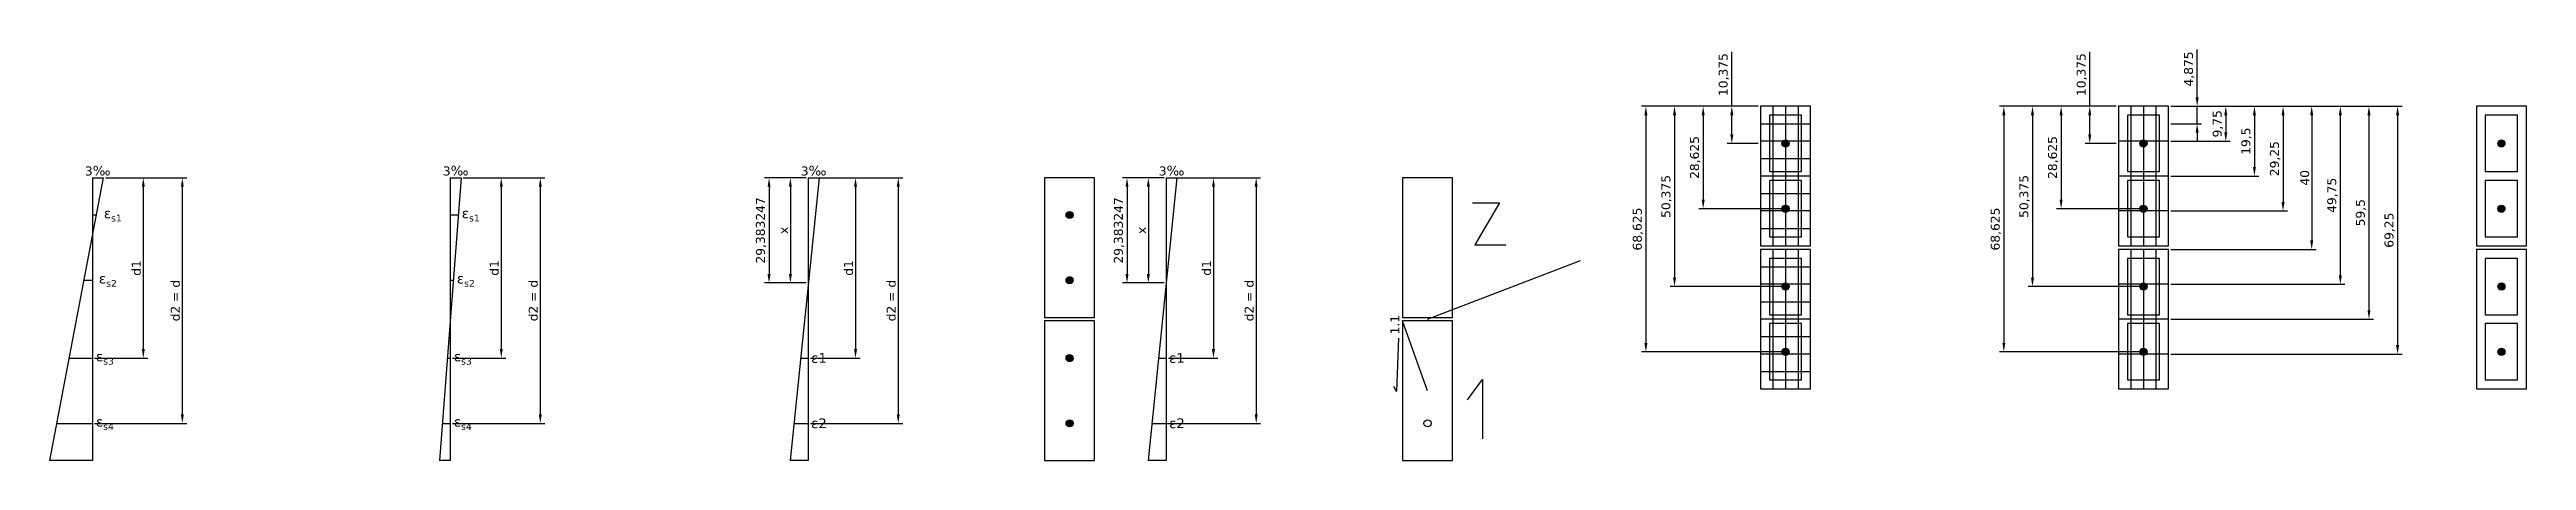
# Model space of a CAD drawing. Header units: centimetres. Extents: x 15 to 707, y -40 to 75.
import ezdxf

# ---------------------------------------------------------------- set-up
doc = ezdxf.new("R2010")
doc.units = ezdxf.units.CM
doc.styles.get("Standard").update_dxf_attribs({"font": 'verdana.ttf'})
doc.dimstyles.new('ISO-25', dxfattribs={"dimtxt": 2.5, "dimasz": 2.5, "dimexe": 1.25, "dimexo": 0.625, "dimtad": 1, "dimdec": 6, "dimtxsty": 'Standard', "dimcen": 2.5, "dimadec": 0, "dimazin": 0, "dimtfac": 1, "dimtdec": 6, "dimtmove": 0, "dimatfit": 3, "dimfxl": 1, "dimarcsym": 0})

# ---------------------------------------------------------------- blocks, each defined once
blk = doc.blocks.new('*D1')
at = {"color": 0, "lineweight": -2, "transparency": 16777216}
for p, q in [((607.63, 59.5), (624.25, 59.5)), ((623, 57), (623, 52.25)), ((607.63, 49.75), (624.25, 49.75))]:
    blk.add_line(p, q, dxfattribs=at)
at = {"color": 0, "transparency": 16777216}
for points in [[(622.58, 57), (623.42, 57), (623, 59.5)], [(622.58, 52.25), (623.42, 52.25), (623, 49.75)]]:
    blk.add_solid(points, dxfattribs=at)
at = {"layer": 'Defpoints', "color": 0, "transparency": 16777216}
for p in [(607, 59.5), (607, 49.75), (623, 49.75)]:
    blk.add_point(p, dxfattribs=at)
at = {"color": 0, "transparency": 16777216, "insert": (620.79, 54.62), "char_height": 2.5, "attachment_point": 5, "rotation": 90}
blk.add_mtext('9,75', dxfattribs=at)
blk = doc.blocks.new('*D2')
at = {"color": 0, "lineweight": -2, "transparency": 16777216}
for p, q in [((607.63, 59.5), (632.25, 59.5)), ((631, 57), (631, 42.5)), ((607.63, 40), (632.25, 40))]:
    blk.add_line(p, q, dxfattribs=at)
at = {"color": 0, "transparency": 16777216}
for points in [[(630.58, 57), (631.42, 57), (631, 59.5)], [(630.58, 42.5), (631.42, 42.5), (631, 40)]]:
    blk.add_solid(points, dxfattribs=at)
at = {"layer": 'Defpoints', "color": 0, "transparency": 16777216}
for p in [(607, 59.5), (607, 40), (631, 40)]:
    blk.add_point(p, dxfattribs=at)
at = {"color": 0, "transparency": 16777216, "insert": (628.79, 49.75), "char_height": 2.5, "attachment_point": 5, "rotation": 90}
blk.add_mtext('19,5', dxfattribs=at)
blk = doc.blocks.new('*D3')
at = {"color": 0, "lineweight": -2, "transparency": 16777216}
for p, q in [((607.63, 59.5), (640.25, 59.5)), ((639, 57), (639, 32.75)), ((607.63, 30.25), (640.25, 30.25))]:
    blk.add_line(p, q, dxfattribs=at)
at = {"color": 0, "transparency": 16777216}
for points in [[(638.58, 57), (639.42, 57), (639, 59.5)], [(638.58, 32.75), (639.42, 32.75), (639, 30.25)]]:
    blk.add_solid(points, dxfattribs=at)
at = {"layer": 'Defpoints', "color": 0, "transparency": 16777216}
for p in [(607, 59.5), (607, 30.25), (639, 30.25)]:
    blk.add_point(p, dxfattribs=at)
at = {"color": 0, "transparency": 16777216, "insert": (636.79, 44.87), "char_height": 2.5, "attachment_point": 5, "rotation": 90}
blk.add_mtext('29,25', dxfattribs=at)
blk = doc.blocks.new('*D4')
at = {"color": 0, "lineweight": -2, "transparency": 16777216}
for p, q in [((607.63, 59.5), (648.25, 59.5)), ((647, 57), (647, 22)), ((607.63, 19.5), (648.25, 19.5))]:
    blk.add_line(p, q, dxfattribs=at)
at = {"color": 0, "transparency": 16777216}
for points in [[(646.58, 57), (647.42, 57), (647, 59.5)], [(646.58, 22), (647.42, 22), (647, 19.5)]]:
    blk.add_solid(points, dxfattribs=at)
at = {"layer": 'Defpoints', "color": 0, "transparency": 16777216}
for p in [(607, 59.5), (607, 19.5), (647, 19.5)]:
    blk.add_point(p, dxfattribs=at)
at = {"color": 0, "transparency": 16777216, "insert": (645.07, 39.5), "char_height": 2.5, "attachment_point": 5, "rotation": 90}
blk.add_mtext('40', dxfattribs=at)
blk = doc.blocks.new('*D5')
at = {"color": 0, "lineweight": -2, "transparency": 16777216}
for p, q in [((607.63, 59.5), (656.25, 59.5)), ((655, 57), (655, 12.25)), ((607.63, 9.75), (656.25, 9.75))]:
    blk.add_line(p, q, dxfattribs=at)
at = {"color": 0, "transparency": 16777216}
for points in [[(654.58, 57), (655.42, 57), (655, 59.5)], [(654.58, 12.25), (655.42, 12.25), (655, 9.75)]]:
    blk.add_solid(points, dxfattribs=at)
at = {"layer": 'Defpoints', "color": 0, "transparency": 16777216}
for p in [(607, 59.5), (607, 9.75), (655, 9.75)]:
    blk.add_point(p, dxfattribs=at)
at = {"color": 0, "transparency": 16777216, "insert": (652.79, 34.62), "char_height": 2.5, "attachment_point": 5, "rotation": 90}
blk.add_mtext('49,75', dxfattribs=at)
blk = doc.blocks.new('*D6')
at = {"color": 0, "lineweight": -2, "transparency": 16777216}
for p, q in [((607.63, 59.5), (664.25, 59.5)), ((663, 57), (663, 2.5)), ((607.63, 0), (664.25, 0))]:
    blk.add_line(p, q, dxfattribs=at)
at = {"color": 0, "transparency": 16777216}
for points in [[(662.58, 57), (663.42, 57), (663, 59.5)], [(662.58, 2.5), (663.42, 2.5), (663, 0)]]:
    blk.add_solid(points, dxfattribs=at)
at = {"layer": 'Defpoints', "color": 0, "transparency": 16777216}
for p in [(607, 59.5), (607, 0), (663, 0)]:
    blk.add_point(p, dxfattribs=at)
at = {"color": 0, "transparency": 16777216, "insert": (660.79, 29.75), "char_height": 2.5, "attachment_point": 5, "rotation": 90}
blk.add_mtext('59,5', dxfattribs=at)
blk = doc.blocks.new('*D7')
at = {"color": 0, "lineweight": -2, "transparency": 16777216}
for p, q in [((607.63, 59.5), (672.25, 59.5)), ((671, 57), (671, -7.25)), ((607.63, -9.75), (672.25, -9.75))]:
    blk.add_line(p, q, dxfattribs=at)
at = {"color": 0, "transparency": 16777216}
for points in [[(670.58, 57), (671.42, 57), (671, 59.5)], [(670.58, -7.25), (671.42, -7.25), (671, -9.75)]]:
    blk.add_solid(points, dxfattribs=at)
at = {"layer": 'Defpoints', "color": 0, "transparency": 16777216}
for p in [(607, 59.5), (607, -9.75), (671, -9.75)]:
    blk.add_point(p, dxfattribs=at)
at = {"color": 0, "transparency": 16777216, "insert": (668.79, 24.87), "char_height": 2.5, "attachment_point": 5, "rotation": 90}
blk.add_mtext('69,25', dxfattribs=at)
blk = doc.blocks.new('*D8')
at = {"color": 0, "lineweight": -2, "transparency": 16777216}
for p, q in [((615, 62), (615, 75.37)), ((607.63, 59.5), (616.25, 59.5)), ((615, 54.63), (615, 59.5)), ((607.63, 54.63), (616.25, 54.63)), ((615, 52.13), (615, 49.63))]:
    blk.add_line(p, q, dxfattribs=at)
at = {"color": 0, "transparency": 16777216}
for points in [[(614.58, 62), (615.42, 62), (615, 59.5)], [(614.58, 52.13), (615.42, 52.13), (615, 54.63)]]:
    blk.add_solid(points, dxfattribs=at)
at = {"layer": 'Defpoints', "color": 0, "transparency": 16777216}
for p in [(607, 59.5), (615, 59.5), (607, 54.63)]:
    blk.add_point(p, dxfattribs=at)
at = {"color": 0, "transparency": 16777216, "insert": (612.79, 69.94), "char_height": 2.5, "attachment_point": 5, "rotation": 90}
blk.add_mtext('4,875', dxfattribs=at)
blk = doc.blocks.new('*D9')
at = {"color": 0, "lineweight": -2, "transparency": 16777216}
for p, q in [((585, 59.5), (585, 74.72)), ((592.38, 59.5), (583.75, 59.5)), ((585, 51.63), (585, 57)), ((592.38, 49.13), (583.75, 49.13))]:
    blk.add_line(p, q, dxfattribs=at)
at = {"color": 0, "transparency": 16777216}
for points in [[(584.58, 57), (585.42, 57), (585, 59.5)], [(584.58, 51.63), (585.42, 51.63), (585, 49.13)]]:
    blk.add_solid(points, dxfattribs=at)
at = {"layer": 'Defpoints', "color": 0, "transparency": 16777216}
for p in [(585, 59.5), (593, 59.5), (593, 49.13)]:
    blk.add_point(p, dxfattribs=at)
at = {"color": 0, "transparency": 16777216, "insert": (582.79, 68.36), "char_height": 2.5, "attachment_point": 5, "rotation": 90}
blk.add_mtext('10,375', dxfattribs=at)
blk = doc.blocks.new('*D10')
at = {"color": 0, "lineweight": -2, "transparency": 16777216}
for p, q in [((592.38, 59.5), (575.75, 59.5)), ((577, 57), (577, 33.38)), ((599.38, 30.88), (575.75, 30.88))]:
    blk.add_line(p, q, dxfattribs=at)
at = {"color": 0, "transparency": 16777216}
for points in [[(576.58, 57), (577.42, 57), (577, 59.5)], [(576.58, 33.38), (577.42, 33.38), (577, 30.88)]]:
    blk.add_solid(points, dxfattribs=at)
at = {"layer": 'Defpoints', "color": 0, "transparency": 16777216}
for p in [(593, 59.5), (577, 30.88), (600, 30.88)]:
    blk.add_point(p, dxfattribs=at)
at = {"color": 0, "transparency": 16777216, "insert": (574.79, 45.19), "char_height": 2.5, "attachment_point": 5, "rotation": 90}
blk.add_mtext('28,625', dxfattribs=at)
blk = doc.blocks.new('*D11')
at = {"color": 0, "lineweight": -2, "transparency": 16777216}
for p, q in [((592.38, 59.5), (567.75, 59.5)), ((569, 57), (569, 11.62)), ((599.38, 9.12), (567.75, 9.12))]:
    blk.add_line(p, q, dxfattribs=at)
at = {"color": 0, "transparency": 16777216}
for points in [[(568.58, 57), (569.42, 57), (569, 59.5)], [(568.58, 11.62), (569.42, 11.62), (569, 9.12)]]:
    blk.add_solid(points, dxfattribs=at)
at = {"layer": 'Defpoints', "color": 0, "transparency": 16777216}
for p in [(593, 59.5), (569, 9.12), (600, 9.12)]:
    blk.add_point(p, dxfattribs=at)
at = {"color": 0, "transparency": 16777216, "insert": (566.79, 34.31), "char_height": 2.5, "attachment_point": 5, "rotation": 90}
blk.add_mtext('50,375', dxfattribs=at)
blk = doc.blocks.new('*D12')
at = {"color": 0, "lineweight": -2, "transparency": 16777216}
for p, q in [((592.38, 59.5), (559.75, 59.5)), ((561, 57), (561, -6.63)), ((599.38, -9.13), (559.75, -9.13))]:
    blk.add_line(p, q, dxfattribs=at)
at = {"color": 0, "transparency": 16777216}
for points in [[(560.58, 57), (561.42, 57), (561, 59.5)], [(560.58, -6.63), (561.42, -6.63), (561, -9.13)]]:
    blk.add_solid(points, dxfattribs=at)
at = {"layer": 'Defpoints', "color": 0, "transparency": 16777216}
for p in [(593, 59.5), (561, -9.13), (600, -9.13)]:
    blk.add_point(p, dxfattribs=at)
at = {"color": 0, "transparency": 16777216, "insert": (558.79, 25.19), "char_height": 2.5, "attachment_point": 5, "rotation": 90}
blk.add_mtext('68,625', dxfattribs=at)
blk = doc.blocks.new('*D13')
at = {"color": 0, "lineweight": -2, "transparency": 16777216}
for p, q in [((485, 59.5), (485, 74.72)), ((492.38, 59.5), (483.75, 59.5)), ((485, 51.63), (485, 57)), ((492.38, 49.13), (483.75, 49.13))]:
    blk.add_line(p, q, dxfattribs=at)
at = {"color": 0, "transparency": 16777216}
for points in [[(484.58, 57), (485.42, 57), (485, 59.5)], [(484.58, 51.63), (485.42, 51.63), (485, 49.13)]]:
    blk.add_solid(points, dxfattribs=at)
at = {"layer": 'Defpoints', "color": 0, "transparency": 16777216}
for p in [(485, 59.5), (493, 59.5), (493, 49.13)]:
    blk.add_point(p, dxfattribs=at)
at = {"color": 0, "transparency": 16777216, "insert": (482.79, 68.36), "char_height": 2.5, "attachment_point": 5, "rotation": 90}
blk.add_mtext('10,375', dxfattribs=at)
blk = doc.blocks.new('*D14')
at = {"color": 0, "lineweight": -2, "transparency": 16777216}
for p, q in [((492.38, 59.5), (475.75, 59.5)), ((477, 57), (477, 33.38)), ((499.38, 30.88), (475.75, 30.88))]:
    blk.add_line(p, q, dxfattribs=at)
at = {"color": 0, "transparency": 16777216}
for points in [[(476.58, 57), (477.42, 57), (477, 59.5)], [(476.58, 33.38), (477.42, 33.38), (477, 30.88)]]:
    blk.add_solid(points, dxfattribs=at)
at = {"layer": 'Defpoints', "color": 0, "transparency": 16777216}
for p in [(493, 59.5), (477, 30.88), (500, 30.88)]:
    blk.add_point(p, dxfattribs=at)
at = {"color": 0, "transparency": 16777216, "insert": (474.79, 45.19), "char_height": 2.5, "attachment_point": 5, "rotation": 90}
blk.add_mtext('28,625', dxfattribs=at)
blk = doc.blocks.new('*D15')
at = {"color": 0, "lineweight": -2, "transparency": 16777216}
for p, q in [((492.38, 59.5), (467.75, 59.5)), ((469, 57), (469, 11.62)), ((499.38, 9.12), (467.75, 9.12))]:
    blk.add_line(p, q, dxfattribs=at)
at = {"color": 0, "transparency": 16777216}
for points in [[(468.58, 57), (469.42, 57), (469, 59.5)], [(468.58, 11.62), (469.42, 11.62), (469, 9.12)]]:
    blk.add_solid(points, dxfattribs=at)
at = {"layer": 'Defpoints', "color": 0, "transparency": 16777216}
for p in [(493, 59.5), (469, 9.12), (500, 9.12)]:
    blk.add_point(p, dxfattribs=at)
at = {"color": 0, "transparency": 16777216, "insert": (466.79, 34.31), "char_height": 2.5, "attachment_point": 5, "rotation": 90}
blk.add_mtext('50,375', dxfattribs=at)
blk = doc.blocks.new('*D16')
at = {"color": 0, "lineweight": -2, "transparency": 16777216}
for p, q in [((492.38, 59.5), (459.75, 59.5)), ((461, 57), (461, -6.63)), ((499.38, -9.13), (459.75, -9.13))]:
    blk.add_line(p, q, dxfattribs=at)
at = {"color": 0, "transparency": 16777216}
for points in [[(460.58, 57), (461.42, 57), (461, 59.5)], [(460.58, -6.63), (461.42, -6.63), (461, -9.13)]]:
    blk.add_solid(points, dxfattribs=at)
at = {"layer": 'Defpoints', "color": 0, "transparency": 16777216}
for p in [(493, 59.5), (461, -9.13), (500, -9.13)]:
    blk.add_point(p, dxfattribs=at)
at = {"color": 0, "transparency": 16777216, "insert": (458.79, 25.19), "char_height": 2.5, "attachment_point": 5, "rotation": 90}
blk.add_mtext('68,625', dxfattribs=at)
blk = doc.blocks.new('*D17')
at = {"color": 0, "lineweight": -2, "transparency": 16777216}
for p, q in [((326.38, 39.5), (320.75, 39.5)), ((322, 37), (322, 12.62)), ((326.38, 10.12), (320.75, 10.12))]:
    blk.add_line(p, q, dxfattribs=at)
at = {"color": 0, "transparency": 16777216}
for points in [[(321.58, 37), (322.42, 37), (322, 39.5)], [(321.58, 12.62), (322.42, 12.62), (322, 10.12)]]:
    blk.add_solid(points, dxfattribs=at)
at = {"layer": 'Defpoints', "color": 0, "transparency": 16777216}
for p in [(327, 39.5), (322, 10.12), (327, 10.12)]:
    blk.add_point(p, dxfattribs=at)
at = {"color": 0, "transparency": 16777216, "insert": (320.13, 24.81), "char_height": 2.5, "attachment_point": 5, "rotation": 90}
blk.add_mtext('x', dxfattribs=at)
blk = doc.blocks.new('*D18')
at = {"color": 0, "lineweight": -2, "transparency": 16777216}
for p, q in [((327.63, 39.5), (353.38, 39.5)), ((352.13, 37), (352.13, -26.63)), ((323.62, -29.13), (353.38, -29.13))]:
    blk.add_line(p, q, dxfattribs=at)
at = {"color": 0, "transparency": 16777216}
for points in [[(351.72, 37), (352.55, 37), (352.13, 39.5)], [(351.72, -26.63), (352.55, -26.63), (352.13, -29.13)]]:
    blk.add_solid(points, dxfattribs=at)
at = {"layer": 'Defpoints', "color": 0, "transparency": 16777216}
for p in [(327, 39.5), (322.99, -29.13), (352.13, -29.13)]:
    blk.add_point(p, dxfattribs=at)
at = {"color": 0, "transparency": 16777216, "insert": (350.18, 5.19), "char_height": 2.5, "attachment_point": 5, "rotation": 90}
blk.add_mtext('d2 = d', dxfattribs=at)
blk = doc.blocks.new('*D19')
at = {"color": 0, "lineweight": -2, "transparency": 16777216}
for p, q in [((330.63, 39.5), (341.45, 39.5)), ((340.2, 37), (340.2, -8.38)), ((327.63, -10.88), (341.45, -10.88))]:
    blk.add_line(p, q, dxfattribs=at)
at = {"color": 0, "transparency": 16777216}
for points in [[(339.78, 37), (340.62, 37), (340.2, 39.5)], [(339.78, -8.38), (340.62, -8.38), (340.2, -10.88)]]:
    blk.add_solid(points, dxfattribs=at)
at = {"layer": 'Defpoints', "color": 0, "transparency": 16777216}
for p in [(330, 39.5), (327, -10.88), (340.2, -10.88)]:
    blk.add_point(p, dxfattribs=at)
at = {"color": 0, "transparency": 16777216, "insert": (338.24, 14.31), "char_height": 2.5, "attachment_point": 5, "rotation": 90}
blk.add_mtext('d1', dxfattribs=at)
blk = doc.blocks.new('*D20')
at = {"color": 0, "lineweight": -2, "transparency": 16777216}
for p, q in [((326.38, 39.5), (314.79, 39.5)), ((316.04, 37), (316.04, 12.62)), ((326.38, 10.12), (314.79, 10.12))]:
    blk.add_line(p, q, dxfattribs=at)
at = {"color": 0, "transparency": 16777216}
for points in [[(315.63, 37), (316.46, 37), (316.04, 39.5)], [(315.63, 12.62), (316.46, 12.62), (316.04, 10.12)]]:
    blk.add_solid(points, dxfattribs=at)
at = {"layer": 'Defpoints', "color": 0, "transparency": 16777216}
for p in [(327, 39.5), (316.04, 10.12), (327, 10.12)]:
    blk.add_point(p, dxfattribs=at)
at = {"color": 0, "transparency": 16777216, "insert": (313.83, 24.81), "char_height": 2.5, "attachment_point": 5, "rotation": 90}
blk.add_mtext('29,383247', dxfattribs=at)
blk = doc.blocks.new('*D22')
at = {"color": 0, "lineweight": -2, "transparency": 16777216}
for p, q in [((226.38, 39.5), (220.75, 39.5)), ((222, 37), (222, 12.62)), ((226.38, 10.12), (220.75, 10.12))]:
    blk.add_line(p, q, dxfattribs=at)
at = {"color": 0, "transparency": 16777216}
for points in [[(221.58, 37), (222.42, 37), (222, 39.5)], [(221.58, 12.62), (222.42, 12.62), (222, 10.12)]]:
    blk.add_solid(points, dxfattribs=at)
at = {"layer": 'Defpoints', "color": 0, "transparency": 16777216}
for p in [(227, 39.5), (222, 10.12), (227, 10.12)]:
    blk.add_point(p, dxfattribs=at)
at = {"color": 0, "transparency": 16777216, "insert": (220.13, 24.81), "char_height": 2.5, "attachment_point": 5, "rotation": 90}
blk.add_mtext('x', dxfattribs=at)
blk = doc.blocks.new('*D23')
at = {"color": 0, "lineweight": -2, "transparency": 16777216}
for p, q in [((227.63, 39.5), (253.38, 39.5)), ((252.13, 37), (252.13, -26.63)), ((227.63, -29.13), (253.38, -29.13))]:
    blk.add_line(p, q, dxfattribs=at)
at = {"color": 0, "transparency": 16777216}
for points in [[(251.72, 37), (252.55, 37), (252.13, 39.5)], [(251.72, -26.63), (252.55, -26.63), (252.13, -29.13)]]:
    blk.add_solid(points, dxfattribs=at)
at = {"layer": 'Defpoints', "color": 0, "transparency": 16777216}
for p in [(227, 39.5), (227, -29.13), (252.13, -29.13)]:
    blk.add_point(p, dxfattribs=at)
at = {"color": 0, "transparency": 16777216, "insert": (250.18, 5.19), "char_height": 2.5, "attachment_point": 5, "rotation": 90}
blk.add_mtext('d2 = d', dxfattribs=at)
blk = doc.blocks.new('*D24')
at = {"color": 0, "lineweight": -2, "transparency": 16777216}
for p, q in [((230.63, 39.5), (241.45, 39.5)), ((240.2, 37), (240.2, -8.38)), ((227.63, -10.88), (241.45, -10.88))]:
    blk.add_line(p, q, dxfattribs=at)
at = {"color": 0, "transparency": 16777216}
for points in [[(239.78, 37), (240.62, 37), (240.2, 39.5)], [(239.78, -8.38), (240.62, -8.38), (240.2, -10.88)]]:
    blk.add_solid(points, dxfattribs=at)
at = {"layer": 'Defpoints', "color": 0, "transparency": 16777216}
for p in [(230, 39.5), (227, -10.88), (240.2, -10.88)]:
    blk.add_point(p, dxfattribs=at)
at = {"color": 0, "transparency": 16777216, "insert": (238.24, 14.31), "char_height": 2.5, "attachment_point": 5, "rotation": 90}
blk.add_mtext('d1', dxfattribs=at)
blk = doc.blocks.new('*D21')
at = {"color": 0, "lineweight": -2, "transparency": 16777216}
for p, q in [((226.38, 39.5), (214.79, 39.5)), ((216.04, 37), (216.04, 12.62)), ((226.38, 10.12), (214.79, 10.12))]:
    blk.add_line(p, q, dxfattribs=at)
at = {"color": 0, "transparency": 16777216}
for points in [[(215.63, 37), (216.46, 37), (216.04, 39.5)], [(215.63, 12.62), (216.46, 12.62), (216.04, 10.12)]]:
    blk.add_solid(points, dxfattribs=at)
at = {"layer": 'Defpoints', "color": 0, "transparency": 16777216}
for p in [(227, 39.5), (216.04, 10.12), (227, 10.12)]:
    blk.add_point(p, dxfattribs=at)
at = {"color": 0, "transparency": 16777216, "insert": (213.83, 24.81), "char_height": 2.5, "attachment_point": 5, "rotation": 90}
blk.add_mtext('29,383247', dxfattribs=at)
blk = doc.blocks.new('*D25')
at = {"color": 0, "lineweight": -2, "transparency": 16777216}
for p, q in [((130.63, 39.5), (153.38, 39.5)), ((152.13, 37), (152.13, -26.62)), ((127.63, -29.12), (153.38, -29.12))]:
    blk.add_line(p, q, dxfattribs=at)
at = {"color": 0, "transparency": 16777216}
for points in [[(151.72, 37), (152.55, 37), (152.13, 39.5)], [(151.72, -26.62), (152.55, -26.62), (152.13, -29.12)]]:
    blk.add_solid(points, dxfattribs=at)
at = {"layer": 'Defpoints', "color": 0, "transparency": 16777216}
for p in [(130, 39.5), (127, -29.12), (152.13, -29.12)]:
    blk.add_point(p, dxfattribs=at)
at = {"color": 0, "transparency": 16777216, "insert": (150.18, 5.19), "char_height": 2.5, "attachment_point": 5, "rotation": 90}
blk.add_mtext('d2 = d', dxfattribs=at)
blk = doc.blocks.new('*D28')
at = {"color": 0, "lineweight": -2, "transparency": 16777216}
for p, q in [((130.63, 39.5), (142.48, 39.5)), ((141.23, 37), (141.23, -8.37)), ((127.63, -10.87), (142.48, -10.87))]:
    blk.add_line(p, q, dxfattribs=at)
at = {"color": 0, "transparency": 16777216}
for points in [[(140.82, 37), (141.65, 37), (141.23, 39.5)], [(140.82, -8.37), (141.65, -8.37), (141.23, -10.87)]]:
    blk.add_solid(points, dxfattribs=at)
at = {"layer": 'Defpoints', "color": 0, "transparency": 16777216}
for p in [(130, 39.5), (127, -10.87), (141.23, -10.87)]:
    blk.add_point(p, dxfattribs=at)
at = {"color": 0, "transparency": 16777216, "insert": (139.28, 14.31), "char_height": 2.5, "attachment_point": 5, "rotation": 90}
blk.add_mtext('d1', dxfattribs=at)
blk = doc.blocks.new('*D29')
at = {"color": 0, "lineweight": -2, "transparency": 16777216}
for p, q in [((30.63, 39.5), (53.38, 39.5)), ((52.13, 37), (52.13, -26.62)), ((27.63, -29.12), (53.38, -29.12))]:
    blk.add_line(p, q, dxfattribs=at)
at = {"color": 0, "transparency": 16777216}
for points in [[(51.72, 37), (52.55, 37), (52.13, 39.5)], [(51.72, -26.62), (52.55, -26.62), (52.13, -29.12)]]:
    blk.add_solid(points, dxfattribs=at)
at = {"layer": 'Defpoints', "color": 0, "transparency": 16777216}
for p in [(30, 39.5), (27, -29.12), (52.13, -29.12)]:
    blk.add_point(p, dxfattribs=at)
at = {"color": 0, "transparency": 16777216, "insert": (50.18, 5.19), "char_height": 2.5, "attachment_point": 5, "rotation": 90}
blk.add_mtext('d2 = d', dxfattribs=at)
blk = doc.blocks.new('*D30')
at = {"color": 0, "lineweight": -2, "transparency": 16777216}
for p, q in [((30.63, 39.5), (42.48, 39.5)), ((41.23, 37), (41.23, -8.37)), ((27.63, -10.87), (42.48, -10.87))]:
    blk.add_line(p, q, dxfattribs=at)
at = {"color": 0, "transparency": 16777216}
for points in [[(40.82, 37), (41.65, 37), (41.23, 39.5)], [(40.82, -8.37), (41.65, -8.37), (41.23, -10.87)]]:
    blk.add_solid(points, dxfattribs=at)
at = {"layer": 'Defpoints', "color": 0, "transparency": 16777216}
for p in [(30, 39.5), (27, -10.87), (41.23, -10.87)]:
    blk.add_point(p, dxfattribs=at)
at = {"color": 0, "transparency": 16777216, "insert": (39.28, 14.31), "char_height": 2.5, "attachment_point": 5, "rotation": 90}
blk.add_mtext('d1', dxfattribs=at)

msp = doc.modelspace()

# ---------------------------------------------------------------- hatches: boundary and pattern name
h = msp.add_hatch(color=1)
h.dxf.hatch_style = 1
edge = h.paths.add_edge_path()
edge.add_arc((500, 49.125), 1, 0, 360, ccw=False)
h = msp.add_hatch(color=1)
h.dxf.hatch_style = 1
edge = h.paths.add_edge_path()
edge.add_arc((600, 49.125), 1, 0, 360, ccw=False)
h = msp.add_hatch(color=1)
h.dxf.hatch_style = 1
edge = h.paths.add_edge_path()
edge.add_arc((700, 49.125), 1, 0, 360, ccw=False)
h = msp.add_hatch(color=1)
h.dxf.hatch_style = 1
edge = h.paths.add_edge_path()
edge.add_arc((300, 29.125), 1, 0, 360, ccw=False)
h = msp.add_hatch(color=1)
h.dxf.hatch_style = 1
edge = h.paths.add_edge_path()
edge.add_arc((500, 30.875), 1, 0, 360)
h = msp.add_hatch(color=1)
h.dxf.hatch_style = 1
edge = h.paths.add_edge_path()
edge.add_arc((600, 30.875), 1, 0, 360)
h = msp.add_hatch(color=1)
h.dxf.hatch_style = 1
edge = h.paths.add_edge_path()
edge.add_arc((700, 30.875), 1, 0, 360)
h = msp.add_hatch(color=1)
h.dxf.hatch_style = 1
edge = h.paths.add_edge_path()
edge.add_arc((300, 10.875), 1, 0, 360)
h = msp.add_hatch(color=1)
h.dxf.hatch_style = 1
edge = h.paths.add_edge_path()
edge.add_arc((500, 9.125), 1, 0, 360, ccw=False)
h = msp.add_hatch(color=1)
h.dxf.hatch_style = 1
edge = h.paths.add_edge_path()
edge.add_arc((600, 9.125), 1, 0, 360, ccw=False)
h = msp.add_hatch(color=1)
h.dxf.hatch_style = 1
edge = h.paths.add_edge_path()
edge.add_arc((700, 9.125), 1, 0, 360, ccw=False)
h = msp.add_hatch(color=1)
h.dxf.hatch_style = 1
edge = h.paths.add_edge_path()
edge.add_arc((300, -10.875), 1, 0, 360, ccw=False)
h = msp.add_hatch(color=1)
h.dxf.hatch_style = 1
edge = h.paths.add_edge_path()
edge.add_arc((500, -9.125), 1, 0, 360)
h = msp.add_hatch(color=1)
h.dxf.hatch_style = 1
edge = h.paths.add_edge_path()
edge.add_arc((600, -9.125), 1, 0, 360)
h = msp.add_hatch(color=1)
h.dxf.hatch_style = 1
edge = h.paths.add_edge_path()
edge.add_arc((700, -9.125), 1, 0, 360)
h = msp.add_hatch(color=1)
h.dxf.hatch_style = 1
edge = h.paths.add_edge_path()
edge.add_arc((300, -29.125), 1, 0, 360)

# ---------------------------------------------------------------- linework, layer by layer
at = {"color": 2}
for p, q in [((496.5, 59.5), (496.5, 20.5)), ((500, 59.5), (500, 20.5)), ((503.5, 59.5), (503.5, 20.5)), ((596.5, 59.5), (596.5, 20.5)), ((600, 59.5), (600, 20.5)), ((603.5, 59.5), (603.5, 20.5)), ((493, 54.625), (507, 54.625)), ((507, 49.75), (493, 49.75)), ((607, 49.75), (593, 49.75)), ((493, 44.875), (507, 44.875)), ((507, 40), (493, 40)), ((493, 35.125), (507, 35.125)), ((607, 40), (593, 40)), ((507, 30.25), (493, 30.25)), ((607, 30.25), (593, 30.25)), ((493, 25.375), (507, 25.375)), ((493, 14.625), (507, 14.625)), ((496.5, 19.5), (496.5, -19.5)), ((500, 19.5), (500, -19.5)), ((503.5, 19.5), (503.5, -19.5)), ((596.5, 19.5), (596.5, -19.5)), ((600, 19.5), (600, -19.5)), ((603.5, 19.5), (603.5, -19.5)), ((507, 9.75), (493, 9.75)), ((607, 9.75), (593, 9.75)), ((493, 4.875), (507, 4.875)), ((507, 0), (493, 0)), ((607, 0), (593, 0)), ((493, -4.875), (507, -4.875)), ((507, -9.75), (493, -9.75)), ((607, -9.75), (593, -9.75)), ((493, -14.625), (507, -14.625))]:
    msp.add_line(p, q, dxfattribs=at)
for p, q in [((30, 39.5), (15.0346084, -39.5)), ((27, 39.5), (27, -39.5)), ((27, 39.5), (30, 39.5)), ((130, 39.5), (124, -39.5)), ((127, 39.5), (127, -39.5)), ((127, 39.5), (130, 39.5)), ((230, 39.5), (221.9341794, -39.5)), ((227, 39.5), (227, -39.5)), ((227, 39.5), (230, 39.5)), ((330, 39.5), (321.9341794, -39.5)), ((327, 39.5), (327, -39.5)), ((327, 39.5), (330, 39.5)), ((27, -39.5), (15.0346084, -39.5)), ((127, -39.5), (124, -39.5)), ((227, -39.5), (221.9341794, -39.5)), ((327, -39.5), (321.9341794, -39.5))]:
    msp.add_line(p, q)
at = {"color": 1}
for p, q in [((27, 29.125), (28.0346084, 29.125)), ((127, 29.125), (129.2120253, 29.125)), ((412.5246499, 32.4947544), (420.0945889, 32.4947544)), ((420.0945889, 32.4947544), (413.2040035, 20.7568613)), ((400, 0), (442.719811, 16.4036697)), ((413.2040035, 20.7568613), (421.8414981, 20.7568613)), ((24.5774135, 10.875), (27, 10.875)), ((127, 10.875), (127.8259494, 10.875)), ((400, -20), (393, -0.5)), ((20.4571949, -10.875), (27, -10.875)), ((126.1740506, -10.875), (127, -10.875)), ((224.8567631, -10.875), (227, -10.875)), ((324.8567631, -10.875), (327, -10.875)), ((411.165943, -22.5084304), (415.3391147, -16.8820024)), ((415.3391147, -16.8820024), (415.3391147, -33.4702645)), ((17, -29.125), (27, -29.125)), ((124.7879747, -29.125), (127, -29.125)), ((222.9934565, -29.125), (227, -29.125)), ((322.9934565, -29.125), (327, -29.125))]:
    msp.add_line(p, q, dxfattribs=at)
for points in [[(493, 20.5), (507, 20.5), (507, 59.5), (493, 59.5)], [(593, 20.5), (607, 20.5), (607, 59.5), (593, 59.5)], [(693, 20.5), (707, 20.5), (707, 59.5), (693, 59.5)], [(293, 0.5), (307, 0.5), (307, 39.5), (293, 39.5)], [(393, 0.5), (407, 0.5), (407, 39.5), (393, 39.5)], [(493, -19.5), (507, -19.5), (507, 19.5), (493, 19.5)], [(593, -19.5), (607, -19.5), (607, 19.5), (593, 19.5)], [(693, -19.5), (707, -19.5), (707, 19.5), (693, 19.5)], [(293, -39.5), (307, -39.5), (307, -0.5), (293, -0.5)], [(393, -39.5), (407, -39.5), (407, -0.5), (393, -0.5)]]:
    msp.add_lwpolyline(points, close=True)
at = {"color": 8}
for points in [[(504.5, 41.25), (504.5, 57), (495.5, 57), (495.5, 41.25)], [(604.5, 41.25), (604.5, 57), (595.5, 57), (595.5, 41.25)], [(704.5, 41.25), (704.5, 57), (695.5, 57), (695.5, 41.25)], [(495.5, 38.75), (495.5, 23), (504.5, 23), (504.5, 38.75)], [(595.5, 38.75), (595.5, 23), (604.5, 23), (604.5, 38.75)], [(695.5, 38.75), (695.5, 23), (704.5, 23), (704.5, 38.75)], [(504.5, 1.25), (504.5, 17), (495.5, 17), (495.5, 1.25)], [(604.5, 1.25), (604.5, 17), (595.5, 17), (595.5, 1.25)], [(704.5, 1.25), (704.5, 17), (695.5, 17), (695.5, 1.25)], [(495.5, -1.25), (495.5, -17), (504.5, -17), (504.5, -1.25)], [(595.5, -1.25), (595.5, -17), (604.5, -17), (604.5, -1.25)], [(695.5, -1.25), (695.5, -17), (704.5, -17), (704.5, -1.25)]]:
    msp.add_lwpolyline(points, close=True, dxfattribs=at)
at = {"color": 1}
msp.add_lwpolyline([(391.914914, -5.3254017), (391.319851, -20.17158), (390.605775, -18.8630227)], dxfattribs=at)
for centre in [(500, 49.125), (600, 49.125), (700, 49.125), (300, 29.125), (500, 30.875), (600, 30.875), (700, 30.875), (300, 10.875), (500, 9.125), (600, 9.125), (700, 9.125), (300, -10.875), (500, -9.125), (600, -9.125), (700, -9.125), (300, -29.125), (400, -29.125)]:
    msp.add_circle(centre, 1, dxfattribs=at)

# ---------------------------------------------------------------- texts
at = {"color": 1, "char_height": 2.5}
for s, insert, attachment_point in [('3{\\H1.08333x;‰}', (28.5, 41.5), 5), ('3{\\H1.08333x;‰}', (128.5, 41.5), 5), ('3{\\H1.08333x;‰}', (228.5, 41.5), 5), ('3{\\H1.08333x;‰}', (328.5, 41.5), 5), ('\\A1;{\\H1.08333x;ε\\H0.7x;\\S^ s1;}', (30.2120253, 29.125), 4), ('\\A1;{\\H1.08333x;ε\\H0.7x;\\S^ s1;}', (130.2120253, 29.125), 4), ('\\A1;{\\H1.08333x;ε\\H0.7x;\\S^ s2;}', (28.8259494, 10.875), 4), ('\\A1;{\\H1.08333x;ε\\H0.7x;\\S^ s2;}', (128.8259494, 10.875), 4), ('\\A1;{\\H1.08333x;ε\\H0.7x;\\S^ s3;}', (28, -10.875), 4), ('\\A1;{\\H1.08333x;ε\\H0.7x;\\S^ s3;}', (128, -10.875), 4), ('{\\H1.08333x;ε1}', (230, -10.875), 5), ('{\\H1.08333x;ε1}', (330, -10.875), 5), ('\\A1;{\\H1.08333x;ε\\H0.7x;\\S^ s4;}', (28, -29.125), 4), ('\\A1;{\\H1.08333x;ε\\H0.7x;\\S^ s4;}', (128, -29.125), 4), ('{\\H1.08333x;ε2}', (230, -29.125), 5), ('{\\H1.08333x;ε2}', (330, -29.125), 5)]:
    msp.add_mtext(s, dxfattribs=dict(at, insert=insert, attachment_point=attachment_point))
at = {"color": 1, "insert": (390.8639845, -1.537684), "char_height": 2.5, "attachment_point": 5, "rotation": 90}
msp.add_mtext('1.1', dxfattribs=at)

# ---------------------------------------------------------------- dimensions: what is measured, and where the dimension line sits
at = {"color": 1}
for base, p1, p2, angle, picture, middle in [((485, 59.5), (493, 49.125), (493, 59.5), 270, '*D13', (482.7883647, 68.3603929)), ((585, 59.5), (593, 49.125), (593, 59.5), 270, '*D9', (582.7883647, 68.3603929)), ((461, -9.125), (493, 59.5), (500, -9.125), 270, '*D16', (458.7858462, 25.1875)), ((469, 9.125), (493, 59.5), (500, 9.125), 270, '*D15', (466.7883647, 34.3125)), ((477, 30.875), (493, 59.5), (500, 30.875), 270, '*D14', (474.7858462, 45.1875)), ((561, -9.125), (593, 59.5), (600, -9.125), 270, '*D12', (558.7858462, 25.1875)), ((569, 9.125), (593, 59.5), (600, 9.125), 270, '*D11', (566.7883647, 34.3125)), ((577, 30.875), (593, 59.5), (600, 30.875), 270, '*D10', (574.7858462, 45.1875)), ((216.0416945, 10.1167529), (227, 39.5), (227, 10.1167529), 90, '*D21', (213.8275407, 24.8083764)), ((316.0416945, 10.1167529), (327, 39.5), (327, 10.1167529), 90, '*D20', (313.8275407, 24.8083764))]:
    dim = msp.add_linear_dim(base=base, p1=p1, p2=p2, angle=angle, dimstyle='ISO-25', dxfattribs=at)
    dim.commit()
    dim.dimension.update_dxf_attribs({"geometry": picture, "text_midpoint": middle})
at = {"color": 2}
for base, p1, p2, angle, picture, middle in [((615, 59.5), (607, 54.625), (607, 59.5), 270, '*D8', (612.7858462, 69.9361148)), ((623, 49.75), (607, 59.5), (607, 49.75), 90, '*D1', (620.7892042, 54.625)), ((631, 40), (607, 59.5), (607, 40), 90, '*D2', (628.7892042, 49.75)), ((639, 30.25), (607, 59.5), (607, 30.25), 90, '*D3', (636.7883647, 44.875)), ((647, 19.5), (607, 59.5), (607, 19.5), 90, '*D4', (645.0737911, 39.5)), ((655, 9.75), (607, 59.5), (607, 9.75), 90, '*D5', (652.7892042, 34.625)), ((663, 0), (607, 59.5), (607, 0), 90, '*D6', (660.7892042, 29.75)), ((671, -9.75), (607, 59.5), (607, -9.75), 90, '*D7', (668.7883647, 24.875))]:
    dim = msp.add_linear_dim(base=base, p1=p1, p2=p2, angle=angle, dimstyle='ISO-25', dxfattribs=at)
    dim.commit()
    dim.dimension.update_dxf_attribs({"geometry": picture, "text_midpoint": middle})
at = {"color": 1}
for base, p1, p2, text, picture, middle in [((52.1335563, -29.125), (30, 39.5), (27, -29.125), 'd2 = d', '*D29', (50.1762864, 5.1875)), ((41.2330059, -10.875), (30, 39.5), (27, -10.875), 'd1', '*D30', (39.275736, 14.3125)), ((152.1335563, -29.125), (130, 39.5), (127, -29.125), 'd2 = d', '*D25', (150.1762864, 5.1875)), ((141.2330059, -10.875), (130, 39.5), (127, -10.875), 'd1', '*D28', (139.275736, 14.3125)), ((222, 10.1167529), (227, 39.5), (227, 10.1167529), 'x', '*D22', (220.125, 24.8083764)), ((252.1335563, -29.125), (227, 39.5), (227, -29.125), 'd2 = d', '*D23', (250.1762864, 5.1875)), ((240.2000956, -10.875), (230, 39.5), (227, -10.875), 'd1', '*D24', (238.2428257, 14.3125)), ((322, 10.1167529), (327, 39.5), (327, 10.1167529), 'x', '*D17', (320.125, 24.8083764)), ((352.1335563, -29.125), (327, 39.5), (322.9934565, -29.125), 'd2 = d', '*D18', (350.1762864, 5.1875)), ((340.2000956, -10.875), (330, 39.5), (327, -10.875), 'd1', '*D19', (338.2428257, 14.3125))]:
    dim = msp.add_linear_dim(base=base, p1=p1, p2=p2, angle=90, text=text, dimstyle='ISO-25', dxfattribs=at)
    dim.commit()
    dim.dimension.update_dxf_attribs({"geometry": picture, "text_midpoint": middle})

doc.saveas('drawing.dxf')
